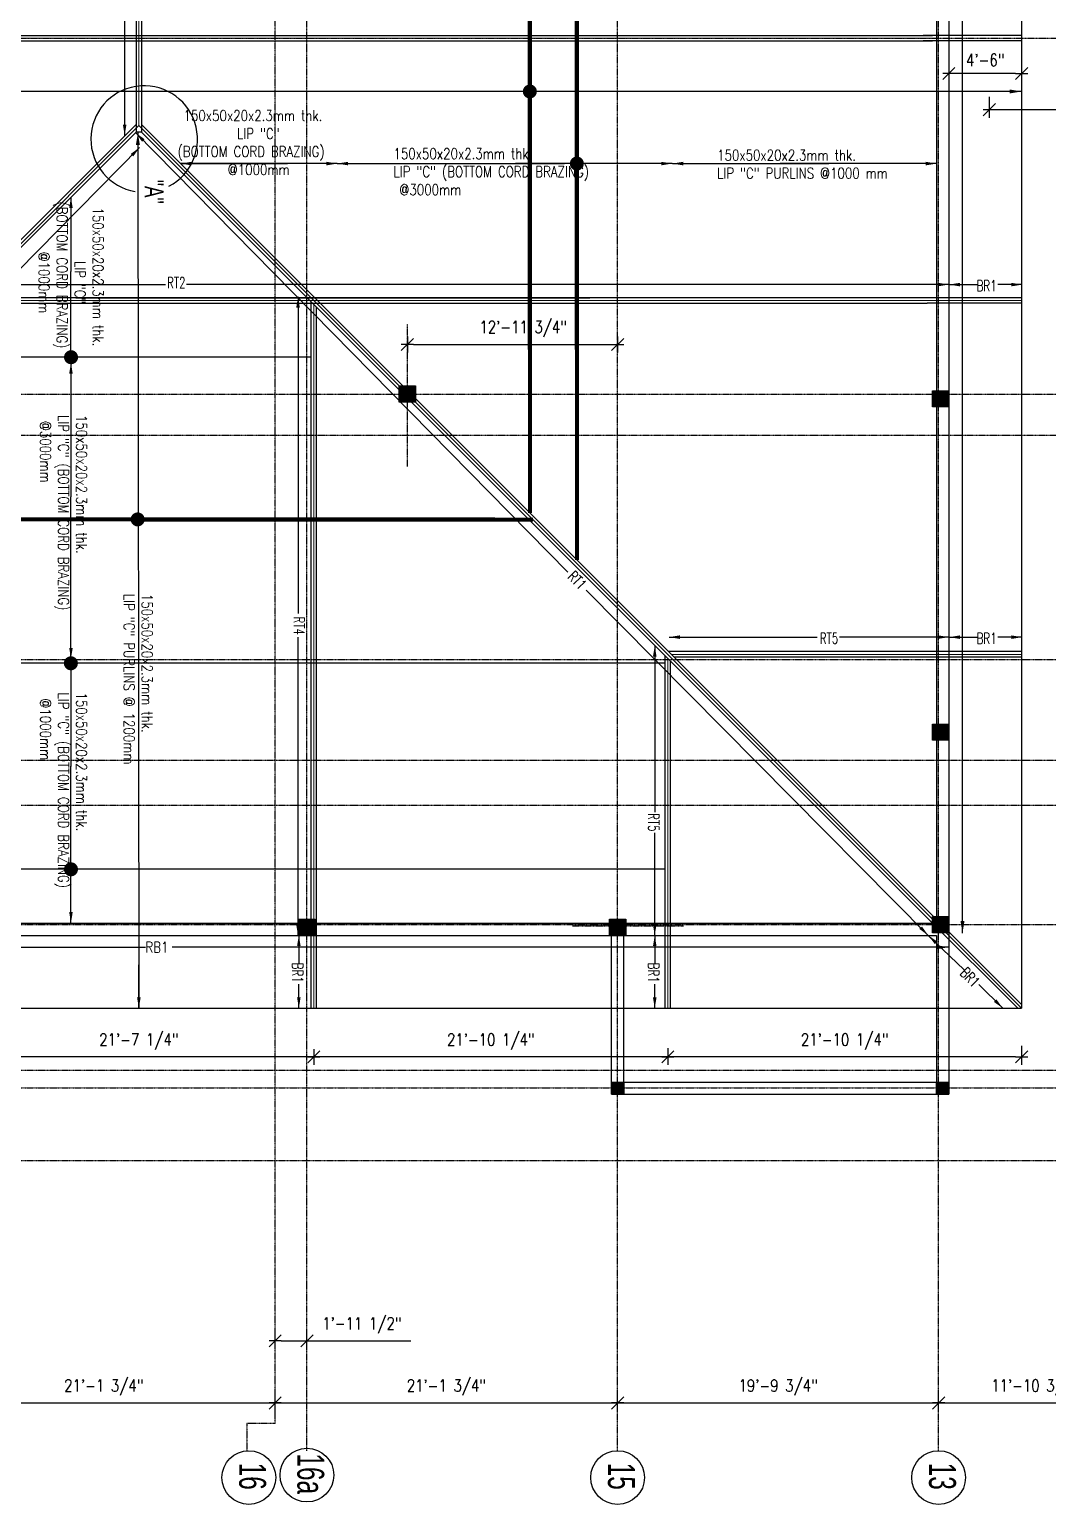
# Model space of a CAD drawing. Extents: x -95606 to 113309, y -42160 to -940.
# Drawn here: x 100939 to 101694, y -28004 to -26911 of the extents above; entities that cross this region are included whole.
import ezdxf
from ezdxf.enums import TextEntityAlignment as Align

# ---------------------------------------------------------------- set-up
doc = ezdxf.new("R2010")
doc.units = 0
doc.header["$LTSCALE"] = 0.02
doc.header["$MEASUREMENT"] = 0
doc.header["$PDMODE"] = 3
doc.header["$PDSIZE"] = -2
doc.linetypes.add('CENTER', pattern=[50.8, 31.75, -6.35, 6.35, -6.35])
doc.linetypes.add('HIDDEN', pattern=[9.525, 6.35, -3.175])
doc.layers.get('0').update_dxf_attribs({"linetype": 'CONTINUOUS'})
doc.layers.get('DEFPOINTS').update_dxf_attribs({"linetype": 'CONTINUOUS'})
for name, color, linetype in [('A-2TEXT', 4, 'CONTINUOUS'), ('BEAM TEX1', 3, 'CONTINUOUS'), ('COL 1', 5, 'CONTINUOUS'), ('DIM', 7, 'CONTINUOUS'), ('dimentions', 8, 'CONTINUOUS'), ('EXLINE', 33, 'CONTINUOUS'), ('GRID', 8, 'CENTER'), ('h', 3, 'CONTINUOUS'), ('HBEAM', 51, 'HIDDEN'), ('RF5', 6, 'CONTINUOUS'), ('S-SLB', 3, 'CONTINUOUS'), ('S-TXT', 2, 'CONTINUOUS'), ('TEXT-2', 3, 'CONTINUOUS'), ('TEXT2', 3, 'CONTINUOUS')]:
    doc.layers.add(name, color=color, linetype=linetype)
for name, color, linetype, lineweight in [('GRID NAME', 31, 'CONTINUOUS', 30), ('Hatch', 252, 'CONTINUOUS', 9), ('HATCH 2', 253, 'CONTINUOUS', 5), ('Layer4', 4, 'CONTINUOUS', 25)]:
    doc.layers.add(name, color=color, linetype=linetype, lineweight=lineweight)
doc.styles.add('ROMANS', font='romans.shx', dxfattribs={"width": 0.8})
doc.styles.add('STYLE2', font='arial.ttf', dxfattribs={"width": 0.8})
doc.styles.add('style5', font='romans.shx', dxfattribs={"width": 0.7, "height": 8})
doc.styles.add('style6', font='romans.shx', dxfattribs={"height": 8})
doc.styles.add('style9', font='romans.shx', dxfattribs={"width": 0.8, "height": 4})
doc.styles.add('yy', font='romans.shx', dxfattribs={"width": 0.8, "height": 7.5})
doc.dimstyles.new('TEXT-18', dxfattribs={"dimtxt": 8, "dimasz": 9, "dimexe": 6, "dimexo": 6, "dimgap": 3.125, "dimtad": 1, "dimdec": 1, "dimrnd": 0.5, "dimzin": 1, "dimdsep": 46, "dimlunit": 4, "dimtxsty": 'style6', "dimblk": 'OBLIQUE', "dimcen": 72.09, "dimclrd": 1, "dimclre": 1, "dimclrt": 4, "dimadec": 0, "dimazin": 0, "dimtfac": 1, "dimtdec": 1, "dimtofl": 0, "dimtmove": 0, "dimatfit": 3, "dimfxl": 1, "dimfrac": 2, "dimtolj": 1, "dimtzin": 0, "dimlwd": -1, "dimarcsym": 0})
doc.dimstyles.new('TK96', dxfattribs={"dimscale": 96, "dimtxt": 0.09375, "dimasz": 0.046875, "dimexe": 0.0625, "dimexo": 0.015625, "dimgap": 0.046875, "dimtad": 1, "dimzin": 11, "dimdsep": 46, "dimlunit": 4, "dimtxsty": 'ROMANS', "dimblk1": 'TK1', "dimblk2": 'TK1', "dimsah": 1, "dimcen": 0.09375, "dimclrd": 1, "dimclre": 1, "dimclrt": 2, "dimadec": 0, "dimazin": 0, "dimtfac": 1, "dimtofl": 0, "dimtmove": 0, "dimatfit": 3, "dimldrblk": 'TK1', "dimfxl": 1, "dimfrac": 2, "dimtolj": 1, "dimtzin": 9, "dimarcsym": 0})

# ---------------------------------------------------------------- blocks, each defined once
blk = doc.blocks.new('GRID')
at = {"color": 1, "linetype": 'Continuous'}
blk.add_circle((0, 0), 19.9, dxfattribs=at)
at = {"layer": 'A-2TEXT', "linetype": 'Continuous', "style": 'STYLE2', "width": 0.65}
blk.add_attdef('A', text='', height=19.9, rotation=359.9735, dxfattribs=at).set_placement((-1, -7.1), align=Align.CENTER)
blk = doc.blocks.new('TK1')
at = {"color": 4, "linetype": 'Continuous'}
blk.add_line((-1, -1), (1, 1), dxfattribs=at)
at = {"color": 1, "linetype": 'ByBlock'}
blk.add_line((-1, 0), (1, 0), dxfattribs=at)
blk = doc.blocks.new('*D218')
at = {"layer": 'DEFPOINTS', "color": 0, "lineweight": -2, "transparency": 16777216}
for p in [(-50008.4, -26901.2), (-50000.5, -26901.2), (-50000.5, -27044)]:
    blk.add_point(p, dxfattribs=at)
at = {"layer": 'dimentions', "color": 1, "linetype": 'Continuous', "lineweight": -2, "transparency": 16777216}
for p, q in [((-50002, -26901.2), (-50014.4, -26901.2)), ((-50008.4, -27039.5), (-50008.4, -26905.7)), ((-50002, -27044), (-50014.4, -27044))]:
    blk.add_line(p, q, dxfattribs=at)
at = {"layer": 'dimentions', "color": 1, "lineweight": -2, "transparency": 16777216, "xscale": 4.5, "yscale": 4.5, "zscale": 4.5}
for p, rotation in [((-50008.4, -26901.2), 90), ((-50008.4, -27044), 270)]:
    blk.add_blockref('TK1', p, dxfattribs=dict(at, rotation=rotation))
at = {"layer": 'dimentions', "color": 2, "transparency": 16777216, "insert": (-50019.8, -26972.6), "char_height": 9, "attachment_point": 5, "rotation": 90, "style": 'ROMANS'}
blk.add_mtext('\\A1;11\'-10 3/4"', dxfattribs=at)
blk = doc.blocks.new('*D228')
at = {"layer": 'DEFPOINTS', "color": 0, "lineweight": -2, "transparency": 16777216}
for p in [(-50008.4, -27281.8), (-50000.5, -27281.8), (-50000.5, -27535.6)]:
    blk.add_point(p, dxfattribs=at)
at = {"layer": 'dimentions', "color": 1, "linetype": 'Continuous', "lineweight": -2, "transparency": 16777216}
for p, q in [((-50002, -27281.8), (-50014.4, -27281.8)), ((-50008.4, -27531.1), (-50008.4, -27286.3)), ((-50002, -27535.6), (-50014.4, -27535.6))]:
    blk.add_line(p, q, dxfattribs=at)
at = {"layer": 'dimentions', "color": 1, "lineweight": -2, "transparency": 16777216, "xscale": 4.5, "yscale": 4.5, "zscale": 4.5}
for p, rotation in [((-50008.4, -27281.8), 90), ((-50008.4, -27535.6), 270)]:
    blk.add_blockref('TK1', p, dxfattribs=dict(at, rotation=rotation))
at = {"layer": 'dimentions', "color": 2, "transparency": 16777216, "insert": (-50019.8, -27408.7), "char_height": 9, "attachment_point": 5, "rotation": 90, "style": 'ROMANS'}
blk.add_mtext('\\A1;21\'-1 3/4"', dxfattribs=at)
blk = doc.blocks.new('*D229')
at = {"layer": 'DEFPOINTS', "color": 0, "lineweight": -2, "transparency": 16777216}
for p in [(-50054.4, -27512), (-50046.5, -27512), (-50046.5, -27535.6)]:
    blk.add_point(p, dxfattribs=at)
at = {"layer": 'dimentions', "color": 1, "linetype": 'Continuous', "lineweight": -2, "transparency": 16777216}
for p, q in [((-50054.4, -27512), (-50054.4, -27435.1)), ((-50048, -27512), (-50060.4, -27512)), ((-50054.4, -27531.1), (-50054.4, -27516.5)), ((-50048, -27535.6), (-50060.4, -27535.6))]:
    blk.add_line(p, q, dxfattribs=at)
at = {"layer": 'dimentions', "color": 1, "lineweight": -2, "transparency": 16777216, "xscale": 4.5, "yscale": 4.5, "zscale": 4.5}
for p, rotation in [((-50054.4, -27512), 90), ((-50054.4, -27535.6), 270)]:
    blk.add_blockref('TK1', p, dxfattribs=dict(at, rotation=rotation))
at = {"layer": 'dimentions', "color": 2, "transparency": 16777216, "insert": (-50065.8, -27471.3), "char_height": 9, "attachment_point": 5, "rotation": 90, "style": 'ROMANS'}
blk.add_mtext('\\A1;1\'-11 1/2"', dxfattribs=at)
blk = doc.blocks.new('*D230')
at = {"layer": 'DEFPOINTS', "color": 0, "lineweight": -2, "transparency": 16777216}
for p in [(-50008.4, -27535.6), (-50000.5, -27535.6), (-50000.5, -27789.4)]:
    blk.add_point(p, dxfattribs=at)
at = {"layer": 'dimentions', "color": 1, "linetype": 'Continuous', "lineweight": -2, "transparency": 16777216}
for p, q in [((-50002, -27535.6), (-50014.4, -27535.6)), ((-50008.4, -27784.9), (-50008.4, -27540.1)), ((-50002, -27789.4), (-50014.4, -27789.4))]:
    blk.add_line(p, q, dxfattribs=at)
at = {"layer": 'dimentions', "color": 1, "lineweight": -2, "transparency": 16777216, "xscale": 4.5, "yscale": 4.5, "zscale": 4.5}
for p, rotation in [((-50008.4, -27535.6), 90), ((-50008.4, -27789.4), 270)]:
    blk.add_blockref('TK1', p, dxfattribs=dict(at, rotation=rotation))
at = {"layer": 'dimentions', "color": 2, "transparency": 16777216, "insert": (-50019.8, -27662.5), "char_height": 9, "attachment_point": 5, "rotation": 90, "style": 'ROMANS'}
blk.add_mtext('\\A1;21\'-1 3/4"', dxfattribs=at)
blk = doc.blocks.new('*D233')
at = {"layer": 'DEFPOINTS', "color": 0, "lineweight": -2, "transparency": 16777216}
for p in [(-50008.4, -27044), (-50000.9, -27044), (-50000.1, -27281.8)]:
    blk.add_point(p, dxfattribs=at)
at = {"layer": 'dimentions', "color": 1, "linetype": 'Continuous', "lineweight": -2, "transparency": 16777216}
for p, q in [((-50002.4, -27044), (-50014.4, -27044)), ((-50008.4, -27277.3), (-50008.4, -27048.5)), ((-50001.6, -27281.8), (-50014.4, -27281.8))]:
    blk.add_line(p, q, dxfattribs=at)
at = {"layer": 'dimentions', "color": 1, "lineweight": -2, "transparency": 16777216, "xscale": 4.5, "yscale": 4.5, "zscale": 4.5}
for p, rotation in [((-50008.4, -27044), 90), ((-50008.4, -27281.8), 270)]:
    blk.add_blockref('TK1', p, dxfattribs=dict(at, rotation=rotation))
at = {"layer": 'dimentions', "color": 2, "transparency": 16777216, "insert": (-50019.8, -27162.9), "char_height": 9, "attachment_point": 5, "rotation": 90, "style": 'ROMANS'}
blk.add_mtext('\\A1;19\'-9 3/4"', dxfattribs=at)
blk = doc.blocks.new('_Oblique')
at = {"color": 0, "linetype": 'ByBlock', "lineweight": -2}
blk.add_line((-0.5, -0.5), (0.5, 0.5), dxfattribs=at)
blk = doc.blocks.new('*D263')
at = {"layer": 'DEFPOINTS', "color": 0, "lineweight": -2, "transparency": 16777216}
for p in [(-50982.9, -26846.7), (-50977.6, -27006.5), (-50966.5, -27006.5)]:
    blk.add_point(p, dxfattribs=at)
at = {"layer": 'S-TXT', "color": 1, "lineweight": -2, "transparency": 16777216}
for p, q in [((-50981.4, -26846.7), (-50960.5, -26846.7)), ((-50966.5, -26851.2), (-50966.5, -27002)), ((-50976.1, -27006.5), (-50960.5, -27006.5))]:
    blk.add_line(p, q, dxfattribs=at)
at = {"layer": 'S-TXT', "color": 1, "lineweight": -2, "transparency": 16777216, "xscale": 4.5, "yscale": 4.5, "zscale": 4.5}
for p, rotation in [((-50966.5, -26846.7), 90), ((-50966.5, -27006.5), 270)]:
    blk.add_blockref('TK1', p, dxfattribs=dict(at, rotation=rotation))
at = {"layer": 'S-TXT', "color": 2, "transparency": 16777216, "insert": (-50976.4, -26926.6), "char_height": 9, "attachment_point": 5, "rotation": 90, "style": 'ROMANS'}
blk.add_mtext('\\A1;13\'-4"', dxfattribs=at)
blk = doc.blocks.new('*D267')
at = {"layer": 'DEFPOINTS', "color": 0, "lineweight": -2, "transparency": 16777216}
for p in [(-50799.9, -27281.8), (-50792.6, -27281.8), (-50799.9, -27437.6)]:
    blk.add_point(p, dxfattribs=at)
at = {"layer": 'S-TXT', "color": 1, "lineweight": -2, "transparency": 16777216}
for p, q in [((-50798.4, -27281.8), (-50786.6, -27281.8)), ((-50792.6, -27433.1), (-50792.6, -27286.3)), ((-50798.4, -27437.6), (-50786.6, -27437.6))]:
    blk.add_line(p, q, dxfattribs=at)
at = {"layer": 'S-TXT', "color": 1, "lineweight": -2, "transparency": 16777216, "xscale": 4.5, "yscale": 4.5, "zscale": 4.5}
for p, rotation in [((-50792.6, -27281.8), 90), ((-50792.6, -27437.6), 270)]:
    blk.add_blockref('TK1', p, dxfattribs=dict(at, rotation=rotation))
at = {"layer": 'S-TXT', "color": 2, "transparency": 16777216, "insert": (-50804, -27351.8), "char_height": 9, "attachment_point": 5, "rotation": 90, "style": 'ROMANS'}
blk.add_mtext('\\A1;12\'-11 3/4"', dxfattribs=at)
blk = doc.blocks.new('*D276')
at = {"layer": 'DEFPOINTS', "color": 0, "lineweight": -2, "transparency": 16777216}
for p in [(-50274.5, -26982.5), (-50272.8, -27244.7), (-50264.8, -27244.7)]:
    blk.add_point(p, dxfattribs=at)
at = {"layer": 'S-TXT', "color": 1, "lineweight": -2, "transparency": 16777216}
for p, q in [((-50273, -26982.5), (-50258.8, -26982.5)), ((-50264.8, -26987), (-50264.8, -27240.2)), ((-50271.3, -27244.7), (-50258.8, -27244.7))]:
    blk.add_line(p, q, dxfattribs=at)
at = {"layer": 'S-TXT', "color": 1, "lineweight": -2, "transparency": 16777216, "xscale": 4.5, "yscale": 4.5, "zscale": 4.5}
for p, rotation in [((-50264.8, -26982.5), 90), ((-50264.8, -27244.7), 270)]:
    blk.add_blockref('TK1', p, dxfattribs=dict(at, rotation=rotation))
at = {"layer": 'S-TXT', "color": 2, "transparency": 16777216, "insert": (-50276.1, -27113.6), "char_height": 9, "attachment_point": 5, "rotation": 90, "style": 'ROMANS'}
blk.add_mtext('\\A1;21\'-10 1/4"', dxfattribs=at)
blk = doc.blocks.new('*D277')
at = {"layer": 'DEFPOINTS', "color": 0, "lineweight": -2, "transparency": 16777216}
for p in [(-50272.8, -27244.7), (-50271.9, -27506.9), (-50264.8, -27506.9)]:
    blk.add_point(p, dxfattribs=at)
at = {"layer": 'S-TXT', "color": 1, "lineweight": -2, "transparency": 16777216}
for p, q in [((-50271.3, -27244.7), (-50258.8, -27244.7)), ((-50264.8, -27249.2), (-50264.8, -27502.4)), ((-50270.4, -27506.9), (-50258.8, -27506.9))]:
    blk.add_line(p, q, dxfattribs=at)
at = {"layer": 'S-TXT', "color": 1, "lineweight": -2, "transparency": 16777216, "xscale": 4.5, "yscale": 4.5, "zscale": 4.5}
for p, rotation in [((-50264.8, -27244.7), 90), ((-50264.8, -27506.9), 270)]:
    blk.add_blockref('TK1', p, dxfattribs=dict(at, rotation=rotation))
at = {"layer": 'S-TXT', "color": 2, "transparency": 16777216, "insert": (-50276.1, -27375.8), "char_height": 9, "attachment_point": 5, "rotation": 90, "style": 'ROMANS'}
blk.add_mtext('\\A1;21\'-10 1/4"', dxfattribs=at)
blk = doc.blocks.new('*D278')
at = {"layer": 'DEFPOINTS', "color": 0, "lineweight": -2, "transparency": 16777216}
for p in [(-50271.9, -27506.9), (-50282, -27766.1), (-50264.8, -27766.1)]:
    blk.add_point(p, dxfattribs=at)
at = {"layer": 'S-TXT', "color": 1, "lineweight": -2, "transparency": 16777216}
for p, q in [((-50270.4, -27506.9), (-50258.8, -27506.9)), ((-50264.8, -27511.4), (-50264.8, -27761.6)), ((-50280.5, -27766.1), (-50258.8, -27766.1))]:
    blk.add_line(p, q, dxfattribs=at)
at = {"layer": 'S-TXT', "color": 1, "lineweight": -2, "transparency": 16777216, "xscale": 4.5, "yscale": 4.5, "zscale": 4.5}
for p, rotation in [((-50264.8, -27506.9), 90), ((-50264.8, -27766.1), 270)]:
    blk.add_blockref('TK1', p, dxfattribs=dict(at, rotation=rotation))
at = {"layer": 'S-TXT', "color": 2, "transparency": 16777216, "insert": (-50276.1, -27636.5), "char_height": 9, "attachment_point": 5, "rotation": 90, "style": 'ROMANS'}
blk.add_mtext('\\A1;21\'-7 1/4"', dxfattribs=at)
blk = doc.blocks.new('*D285')
at = {"layer": 'DEFPOINTS', "color": 0, "lineweight": -2, "transparency": 16777216}
for p in [(-50993.9, -26982.5), (-50998.1, -27036.5), (-50993.4, -27036.5)]:
    blk.add_point(p, dxfattribs=at)
at = {"layer": 'S-TXT', "color": 1, "lineweight": -2, "transparency": 16777216}
for p, q in [((-50993.4, -26982.5), (-50987.4, -26982.5)), ((-50993.4, -26987), (-50993.4, -27032)), ((-50996.6, -27036.5), (-50987.4, -27036.5))]:
    blk.add_line(p, q, dxfattribs=at)
at = {"layer": 'S-TXT', "color": 1, "lineweight": -2, "transparency": 16777216, "xscale": 4.5, "yscale": 4.5, "zscale": 4.5}
for p, rotation in [((-50993.4, -26982.5), 90), ((-50993.4, -27036.5), 270)]:
    blk.add_blockref('TK1', p, dxfattribs=dict(at, rotation=rotation))
at = {"layer": 'S-TXT', "color": 2, "transparency": 16777216, "insert": (-51003.3, -27009.5), "char_height": 9, "attachment_point": 5, "rotation": 90, "style": 'ROMANS'}
blk.add_mtext('\\A1;4\'-6"', dxfattribs=at)
blk = doc.blocks.new('A$C536D237E')
at = {"layer": 'Hatch'}
h = blk.add_hatch(color=254, dxfattribs=at)
h.set_gradient(color1=(192, 192, 192), color2=(192, 192, 192), tint=1)
h.paths.add_polyline_path([(1403.611, 1384.712), (1403.611, 1396.712), (1415.611, 1396.712), (1415.611, 1384.712)])
h = blk.add_hatch(color=254, dxfattribs=at)
h.set_gradient(color1=(192, 192, 192), color2=(192, 192, 192), tint=1)
h.paths.add_polyline_path([(1650.611, 1384.714), (1650.611, 1396.714), (1662.611, 1396.714), (1662.611, 1384.714)])
h = blk.add_hatch(color=254, dxfattribs=at)
h.set_gradient(color1=(192, 192, 192), color2=(192, 192, 192), tint=1)
h.paths.add_polyline_path([(1793.127, 1396.72), (1805.127, 1396.72), (1805.127, 1384.72), (1793.127, 1384.72)])
h = blk.add_hatch(color=254, dxfattribs=at)
h.set_gradient(color1=(192, 192, 192), color2=(192, 192, 192), tint=1)
h.paths.add_polyline_path([(1915.778, 1396.714), (1924.778, 1396.714), (1924.778, 1387.714), (1915.778, 1387.714)])
h = blk.add_hatch(color=254, dxfattribs=at)
h.set_gradient(color1=(192, 192, 192), color2=(192, 192, 192), tint=1)
h.paths.add_polyline_path([(1795.111, 1145.381), (1795.111, 1157.381), (1807.111, 1157.381), (1807.111, 1145.381)])
h = blk.add_hatch(color=254, dxfattribs=at)
h.set_gradient(color1=(192, 192, 192), color2=(192, 192, 192), tint=1)
h.paths.add_polyline_path([(1915.787, 1155.877), (1924.787, 1155.877), (1924.787, 1146.877), (1915.787, 1146.877)])
h = blk.add_hatch(color=254, dxfattribs=at)
h.set_gradient(color1=(192, 192, 192), color2=(192, 192, 192), tint=1)
h.paths.add_polyline_path([(1915.787, 1155.877), (1924.787, 1155.877), (1924.787, 1146.877), (1915.787, 1146.877)])
h = blk.add_hatch(color=254, dxfattribs=at)
h.set_gradient(color1=(192, 192, 192), color2=(192, 192, 192), tint=1)
h.paths.add_polyline_path([(1400.051, 1001.65), (1412.051, 1001.65), (1412.051, 989.65), (1400.051, 989.65)])
h = blk.add_hatch(color=254, dxfattribs=at)
h.set_gradient(color1=(192, 192, 192), color2=(192, 192, 192), tint=1)
h.paths.add_polyline_path([(1795.111, 915.214), (1795.111, 927.214), (1807.111, 927.214), (1807.111, 915.214)])
at = {"layer": 'BEAM TEX1', "color": 4, "const_width": 3}
for points in [[(525.402, 1121.159), (783.759, 1121.18), (1528.974, 1121.318)], [(962.716, 1121.18), (1169.117, 1121.18), (1373.2, 1121.18)], [(560.214, 1086.347), (783.759, 1086.365), (1494.153, 1086.498)], [(962.716, 1086.365), (1169.117, 1086.365), (1373.2, 1086.365)], [(1499.039, 1088.638), (1498.958, 504.868)]]:
    blk.add_lwpolyline(points, dxfattribs=at)
at = {"layer": 'COL 1'}
for points in [[(1403.611, 1396.712), (1415.612, 1396.712), (1415.612, 1384.711), (1403.611, 1384.711)], [(1650.611, 1396.714), (1662.612, 1396.714), (1662.612, 1384.713), (1650.611, 1384.713)], [(1793.126, 1396.72), (1805.127, 1396.72), (1805.127, 1384.719), (1793.126, 1384.719)], [(1795.11, 1157.381), (1807.112, 1157.381), (1807.112, 1145.38), (1795.11, 1145.38)], [(1795.11, 927.214), (1807.112, 927.214), (1807.112, 915.213), (1795.11, 915.213)]]:
    blk.add_lwpolyline(points, close=True, dxfattribs=at)
for points in [[(1650.611, 1384.714), (1650.611, 1396.714), (1662.611, 1396.714), (1662.611, 1384.714), (1650.611, 1384.714)], [(1793.127, 1396.72), (1805.127, 1396.72), (1805.127, 1384.72), (1793.127, 1384.72), (1793.127, 1396.72)], [(1795.111, 1145.381), (1795.111, 1157.381), (1807.111, 1157.381), (1807.111, 1145.381), (1795.111, 1145.381)], [(1400.051, 1001.65), (1412.051, 1001.65), (1412.051, 989.65), (1400.051, 989.65), (1400.051, 1001.65)], [(1795.111, 915.214), (1795.111, 927.214), (1807.111, 927.214), (1807.111, 915.214), (1795.111, 915.214)]]:
    blk.add_lwpolyline(points, dxfattribs=at)
at = {"layer": 'COL 1', "lineweight": 25}
for points in [[(1915.787, 1396.714), (1924.787, 1396.714), (1924.787, 1387.714), (1915.787, 1387.714), (1915.787, 1396.714)], [(1915.787, 1155.877), (1924.787, 1155.877), (1924.787, 1146.877), (1915.787, 1146.877), (1915.787, 1155.877)], [(1915.787, 1155.877), (1924.787, 1155.877), (1924.787, 1146.877), (1915.787, 1146.877), (1915.787, 1155.877)]]:
    blk.add_lwpolyline(points, dxfattribs=at)
at = {"layer": 'EXLINE'}
for p, q in [((535.436, 1450.708), (1861.115, 1450.714)), ((1861.115, 142.71), (1861.115, 1450.714)), ((1070.706, 1396.71), (1924.787, 1396.714)), ((1924.787, 1146.877), (1924.787, 1396.714)), ((1068.701, 1387.71), (1798.115, 1387.713)), ((1798.115, 196.71), (1798.115, 1387.713)), ((1807.115, 1319.614), (1807.115, 1387.71)), ((1807.115, 1387.71), (1915.787, 1387.71)), ((1915.787, 1155.877), (1915.787, 1387.71)), ((1807.115, 196.71), (1807.115, 1319.614)), ((1915.881, 1155.877), (1807.115, 1155.877)), ((1924.881, 1146.877), (1807.115, 1146.877))]:
    blk.add_line(p, q, dxfattribs=at)
at = {"layer": 'GRID'}
for p, q in [((1406.051, 92.678), (1406.051, 3414.534)), ((1602.621, 92.678), (1602.621, 3414.534)), ((1677.352, 92.678), (1677.352, 3414.534)), ((1710.602, 92.678), (1710.602, 3414.534)), ((1799.102, 92.678), (1799.102, 3414.534)), ((1799.102, 92.678), (1799.102, 3414.534)), ((1907.102, 92.678), (1907.102, 3414.534)), ((1907.102, 92.678), (1907.102, 3414.534)), ((1920.142, 92.678), (1920.142, 3414.534)), ((1920.142, 92.678), (1920.142, 3414.534)), ((1973.962, 92.678), (1973.962, 3414.534)), ((1142.444, 100.962), (1142.444, 3404.46)), ((1436.602, 104.283), (1436.602, 3408.01)), ((2188.885, 1389.214), (48.985, 1389.214)), ((1800.112, 1117.953), (1800.112, 1200.227)), ((2188.885, 1151.381), (48.982, 1151.381)), ((1459.739, 995.65), (1354.235, 995.65)), ((2188.885, 921.214), (48.982, 921.214)), ((2168.848, 897.603), (48.982, 897.603)), ((2168.848, 897.603), (2168.848, 876.571)), ((2168.848, 897.603), (2168.848, 876.571)), ((2168.848, 876.571), (2188.885, 876.571)), ((2168.848, 876.571), (2188.885, 876.571))]:
    blk.add_line(p, q, dxfattribs=at)
at = {"layer": 'GRID NAME', "ltscale": 10, "const_width": 5.184}
for points in [[(1237.92, 1121.19, 1), (1232.736, 1121.19, 1)], [(1184.503, 1086.365, 1), (1179.319, 1086.365, 1)], [(1501.55, 795.805, 1), (1496.366, 795.805, 1)], [(1376.205, 746.446, -1), (1381.389, 746.446, -1)], [(1602.959, 746.339, -1), (1608.143, 746.339, -1)], [(1755.595, 746.4, -1), (1760.779, 746.4, -1)]]:
    blk.add_lwpolyline(points, format="xyb", close=True, dxfattribs=at)
at = {"layer": 'h'}
for p, q in [((1858.369, 1450.714), (1788.362, 1380.706)), ((1861.115, 1447.803), (1794.019, 1380.706)), ((1788.362, 1380.706), (1206.325, 798.669)), ((1794.019, 1380.706), (1211.981, 798.669)), ((1212.067, 798.669), (1212.067, 794.669)), ((1790.369, 210.71), (1206.41, 794.669)), ((1795.115, 211.621), (1212.067, 794.669))]:
    blk.add_line(p, q, dxfattribs=at)
at = {"layer": 'HATCH 2', "lineweight": 5}
for p, q in [((1207.113, 796.712), (1861.115, 1450.714)), ((1336.714, 142.71), (1336.714, 1450.711)), ((1336.714, 1450.711), (1336.714, 429.01)), ((1598.914, 1450.713), (1598.914, 1191.259)), ((1142.444, 142.71), (1142.444, 1387.71)), ((1861.115, 1188.513), (1601.825, 1188.513)), ((1861.115, 926.312), (1339.624, 926.312)), ((1207.113, 796.712), (1861.115, 142.71))]:
    blk.add_line(p, q, dxfattribs=at)
blk.add_lwpolyline([(847.105, 796.71), (1207.115, 796.71)], dxfattribs=at)
at = {"layer": 'HBEAM'}
for q in [(1795.11, 927.151), (1795.115, 927.214)]:
    blk.add_line((1795.115, 927.151), q, dxfattribs=at)
at = {"layer": 'Layer4'}
blk.add_arc((1217.172, 800.629), 39.49, 27.632187, 350.294049, dxfattribs=at)
at = {"layer": 'RF5', "lineweight": -2}
for p, q in [((1605.551, 1186.51), (1605.551, 407.911)), ((1758.187, 1186.513), (1758.187, 409.911)), ((1378.797, 924.31), (1378.797, 669.112))]:
    blk.add_line(p, q, dxfattribs=at)
at = {"layer": 'S-SLB'}
for p, q in [((1140.444, 1450.711), (1140.444, 1377.707)), ((1144.444, 1450.711), (1144.444, 1377.707)), ((1334.714, 1450.713), (1334.714, 1380.708)), ((1338.714, 1450.713), (1338.714, 1380.708)), ((1596.914, 1450.713), (1596.914, 1380.708)), ((1600.914, 1450.713), (1600.914, 1380.708)), ((1140.444, 142.71), (1140.444, 1384.71)), ((1144.444, 142.71), (1144.444, 1384.71)), ((1334.714, 1380.711), (1334.714, 142.71)), ((1338.714, 142.71), (1338.714, 1380.711)), ((1596.914, 1380.708), (1596.914, 1189.259)), ((1600.914, 1380.708), (1600.914, 1193.259)), ((1861.115, 1186.513), (1599.825, 1186.513)), ((1861.115, 1190.513), (1603.825, 1190.513)), ((1334.714, 750.013), (1334.714, 1130.89)), ((1338.714, 750.013), (1338.714, 1130.89)), ((1861.115, 924.312), (1337.624, 924.312)), ((1861.115, 928.312), (1341.624, 928.312)), ((842.235, 798.669), (1212.067, 798.669)), ((842.235, 794.669), (1212.067, 794.669))]:
    blk.add_line(p, q, dxfattribs=at)
at = {"layer": 'GRID'}
for p, values in [((2208.817, 1389.214), {'A': '13'}), ((2208.817, 1389.214), {'A': '13'}), ((2208.814, 1151.381), {'A': '15'}), ((2208.814, 1151.381), {'A': '15'}), ((2206.99, 921.214), {'A': '16a'}), ((2206.99, 921.214), {'A': '16a'}), ((2208.814, 878.151), {'A': '16'}), ((2208.814, 878.151), {'A': '16'})]:
    blk.add_blockref('GRID', p, dxfattribs=at).add_auto_attribs(values)
at = {"layer": 'BEAM TEX1', "char_height": 8, "attachment_point": 4, "rotation": 90, "style": 'yy'}
for s, insert in [('150x50x20x2.3mm thk.\\PLIP "C" PURLINS @1000 mm ', (1235.793, 1225.109)), ('150x50x20x2.3mm thk.\\PLIP "C" (BOTTOM CORD BRAZING)\\P @3000mm ', (1241.368, 985.355))]:
    blk.add_mtext(s, dxfattribs=dict(at, insert=insert))
at = {"layer": 'BEAM TEX1', "insert": (1219.779, 800.818), "char_height": 8, "width": 170.79132, "attachment_point": 4, "rotation": 90, "style": 'yy'}
blk.add_mtext('\\pi29.015,t117.01;150x50x20x2.3mm thk.\\P\\pi68.634,tz;LIP "C" \\P\\pi24.596;(BOTTOM CORD BRAZING)\\P\\pi57.358; @1000mm ', dxfattribs=at)
at = {"layer": 'BEAM TEX1', "char_height": 8, "attachment_point": 4, "style": 'yy'}
for s, insert in [('150x50x20x2.3mm thk.\\PLIP "C" PURLINS @ 1200mm ', (1554.081, 796.173)), ('150x50x20x2.3mm thk.\\PLIP "C" (BOTTOM CORD BRAZING)\\P @3000mm ', (1421.551, 740.905)), ('150x50x20x2.3mm thk.\\PLIP "C" (BOTTOM CORD BRAZING)\\P @1000mm ', (1627.161, 740.924))]:
    blk.add_mtext(s, dxfattribs=dict(at, insert=insert))
at = {"layer": 'BEAM TEX1', "insert": (1238.82, 746.497), "char_height": 8, "width": 170.79132, "attachment_point": 4, "style": 'yy'}
blk.add_mtext('\\pi29.015;150x50x20x2.3mm thk.\\P\\pi68.634;LIP "C" \\P\\pi24.596;(BOTTOM CORD BRAZING)\\P\\pi57.358; @1000mm ', dxfattribs=at)
at = {"layer": 'dimentions', "color": 4, "insert": (1256.206, 807.969), "char_height": 14.02072, "width": 365.21817, "attachment_point": 5, "style": 'style9'}
blk.add_mtext('{\\fSwis721 Cn BT|b0|i0|c0|p34;"A"}', dxfattribs=at)
at = {"layer": 'TEXT-2', "char_height": 8, "width": 22.39817, "style": 'style5'}
for s, insert, attachment_point, rotation in [('\\A1;BR1', (1321.819, 1432.177), 3, 90), ('\\A1;BR1', (1583.044, 1432.178), 3, 90), ('\\A1;BR1', (1840.557, 1420.557), 3, 44.80854), ('\\A1;RT5', (1583.007, 1314.854), 3, 90), ('\\A1;RT1', (1551.781, 1123.424), 9, 44.595725), ('\\A1;RT2', (1319.562, 817.592), 1, 90)]:
    blk.add_mtext(s, dxfattribs=dict(at, insert=insert, attachment_point=attachment_point, rotation=rotation))
for s, insert, attachment_point in [('\\A1;RT5', (1730.214, 1182.043), 3), ('\\A1;BR1', (1842.241, 1182.043), 3), ('\\A1;RT4', (1584.534, 911.441), 9), ('\\A1;BR1', (1842.241, 918.374), 3)]:
    blk.add_mtext(s, dxfattribs=dict(at, insert=insert, attachment_point=attachment_point))
at = {"layer": 'TEXT2', "color": 3, "insert": (1811.911, 808.539), "char_height": 8, "attachment_point": 2, "rotation": 90, "style": 'ROMANS'}
blk.add_mtext_dynamic_manual_height_columns('\\pi3.1065;RB1', width=563.89816, gutter_width=2500, heights=[0], dxfattribs=at)
at = {"layer": 'dimentions'}
for base, p1, p2, picture, middle in [((2153.528, 1532.033), (2161.462, 1389.214), (2161.462, 1532.033), '*D218', (2142.171, 1460.623)), ((2153.528, 1151.381), (2161.462, 897.603), (2161.462, 1151.381), '*D228', (2142.171, 1024.492)), ((2107.498, 921.214), (2115.432, 897.603), (2115.432, 921.214), '*D229', (2096.141, 961.928)), ((2153.528, 897.603), (2161.462, 643.825), (2161.462, 897.603), '*D230', (2142.171, 770.714))]:
    dim = blk.add_linear_dim(base=base, p1=p1, p2=p2, angle=90, dimstyle='TK96', override={"dimfxl": 2}, dxfattribs=at)
    dim.commit()
    dim.dimension.update_dxf_attribs({"geometry": picture, "text_midpoint": middle, "insert": (52161.927, 28433.219)})
dim = blk.add_linear_dim(base=(2153.528, 1389.214), p1=(2161.843, 1151.381), p2=(2161.075, 1389.214), angle=90, dimstyle='TK96', override={"dimfxl": 2}, dxfattribs=at)
dim.commit()
dim.dimension.update_dxf_attribs({"geometry": '*D233', "text_midpoint": (2153.528, 1270.297), "dimtype": 128, "insert": (52161.927, 28433.219)})
at = {"layer": 'S-TXT'}
for base, p1, p2, override, picture, middle in [((1195.396, 1426.711), (1179.007, 1586.53), (1184.286, 1426.711), {"dimdec": 0, "dimfxl": 1.25, "dimfxlon": 1}, '*D263', (1185.538, 1506.62)), ((1168.489, 1396.711), (1168.032, 1450.711), (1163.784, 1396.711), {"dimdec": 0, "dimfxl": 1.25, "dimfxlon": 1}, '*D285', (1158.632, 1423.711)), ((1897.171, 1188.513), (1887.452, 1450.714), (1889.13, 1188.513), {"dimfxl": 1.25, "dimfxlon": 1}, '*D276', (1885.814, 1319.613)), ((1897.171, 926.312), (1889.13, 1188.513), (1889.986, 926.312), {"dimfxl": 1.25, "dimfxlon": 1}, '*D277', (1885.814, 1057.413)), ((1897.171, 667.112), (1889.986, 926.312), (1879.893, 667.112), {"dimfxl": 1.25, "dimfxlon": 1}, '*D278', (1885.814, 796.712))]:
    dim = blk.add_linear_dim(base=base, p1=p1, p2=p2, angle=90, dimstyle='TK96', override=override, dxfattribs=at)
    dim.commit()
    dim.dimension.update_dxf_attribs({"geometry": picture, "text_midpoint": middle, "insert": (52161.927, 28433.219)})
dim = blk.add_linear_dim(base=(1369.33, 1151.381), p1=(1362.043, 995.65), p2=(1362.043, 1151.381), angle=90, dimstyle='TK96', override={"dimfxl": 1.25, "dimfxlon": 1}, dxfattribs=at)
dim.commit()
dim.dimension.update_dxf_attribs({"geometry": '*D267', "text_midpoint": (1369.33, 1081.422), "dimtype": 128, "insert": (52161.927, 28433.219)})
at = {"layer": 'DIM'}
for points, override in [([(1181.911, 1450.711), (1181.911, 158.426)], {"dimtad": 0}), ([(1324.979, 1451.047), (1324.979, 1433.15)], {"dimasz": 8, "dimtad": 0}), ([(1586.204, 1451.048), (1586.204, 1433.151)], {"dimasz": 8, "dimtad": 0}), ([(1861.115, 1436.778), (1843.474, 1419.001)], {"dimasz": 8, "dimtad": 0}), ([(1324.979, 1397.047), (1324.979, 1417.783)], {"dimasz": 8, "dimtad": 0}), ([(1586.204, 1397.048), (1586.204, 1417.784)], {"dimasz": 8, "dimtad": 0}), ([(1805.445, 1406.876), (830.978, 1406.876)], {"dimtad": 0}), ([(1807.115, 1381.508), (1832.572, 1408.171)], {"dimasz": 8, "dimtad": 0}), ([(1324.941, 1396.711), (1324.941, 831.912)], {"dimasz": 8, "dimtad": 0}), ([(1586.167, 1396.712), (1586.167, 1315.785)], {"dimasz": 8, "dimtad": 0}), ([(1815.89, 1396.713), (1815.89, 821.422)], {"dimtad": 0}), ([(1235.327, 1387.711), (1235.328, 1271.753)], {"dimasz": 8, "dimtad": 0}), ([(1807.115, 1381.508), (1551.262, 1128.08)], {"dimasz": 8, "dimtad": 0}), ([(1235.327, 1191.98), (1235.328, 1307.938)], {"dimasz": 8, "dimtad": 0}), ([(1586.167, 1189.481), (1586.167, 1299.181)], {"dimasz": 8, "dimtad": 0}), ([(1235.328, 1191.711), (1235.328, 1075.753)], {"dimasz": 8, "dimtad": 0}), ([(1592.563, 1178.883), (1715.82, 1178.883)], {"dimasz": 8, "dimtad": 0}), ([(1807.115, 1178.883), (1731.187, 1178.883)], {"dimasz": 8, "dimtad": 0}), ([(1807.111, 1178.883), (1827.847, 1178.883)], {"dimasz": 8, "dimtad": 0}), ([(1861.111, 1178.883), (1843.214, 1178.883)], {"dimasz": 8, "dimtad": 0}), ([(1212.523, 794.397), (1538.138, 1114.417)], {"dimasz": 8, "dimtad": 0}), ([(1235.328, 943.712), (1235.328, 1111.938)], {"dimasz": 8, "dimtad": 0}), ([(1235.328, 943.673), (1235.328, 827.715)], {"dimasz": 8, "dimtad": 0}), ([(1333.985, 914.603), (1568.584, 914.602)], {"dimasz": 8, "dimtad": 0}), ([(1807.111, 914.602), (1586.162, 914.602)], {"dimasz": 8, "dimtad": 0}), ([(1807.111, 915.214), (1827.847, 915.214)], {"dimasz": 8, "dimtad": 0}), ([(1861.111, 915.214), (1843.214, 915.214)], {"dimasz": 8, "dimtad": 0}), ([(1235.328, 827.715), (1235.328, 906.77)], {"dimasz": 8, "dimtad": 0}), ([(1325.049, 196.71), (1324.941, 816.538)], {"dimasz": 8, "dimtad": 0}), ([(1815.89, 196.701), (1815.89, 801.713)], {"dimtad": 0}), ([(1212.638, 795.974), (1861.115, 796.712)], {"dimtad": 0}), ([(1223.38, 797.257), (1522.208, 502.603)], {"dimasz": 8, "dimtad": 0}), ([(1861.115, 796.712), (1828.925, 796.675)], {"dimasz": 8, "dimtad": 0}), ([(1214.471, 786.189), (1037.763, 786.191)], {"dimasz": 8, "dimtad": 0}), ([(1260.35, 746.386), (1315.241, 746.4)], {"dimasz": 8, "dimtad": 0}), ([(1382.99, 746.4), (1315.241, 746.4)], {"dimasz": 8, "dimtad": 0}), ([(1382.99, 746.4), (1482.139, 746.4)], {"dimasz": 8, "dimtad": 0}), ([(1602.149, 746.4), (1482.139, 746.4)], {"dimasz": 8, "dimtad": 0}), ([(1602.115, 746.4), (1681.931, 746.4)], {"dimasz": 8, "dimtad": 0}), ([(1797.798, 746.4), (1681.794, 746.4)], {"dimasz": 8, "dimtad": 0})]:
    blk.add_leader(points, dimstyle='TEXT-18', override=override, dxfattribs=at)

msp = doc.modelspace()

# ---------------------------------------------------------------- block references
at = {"layer": 'S-TXT', "color": 5, "linetype": 'CENTER', "lineweight": -2, "rotation": 270}
msp.add_blockref('A$C536D237E', (100223.665, -25775.455), dxfattribs=at)

doc.saveas('drawing.dxf')
